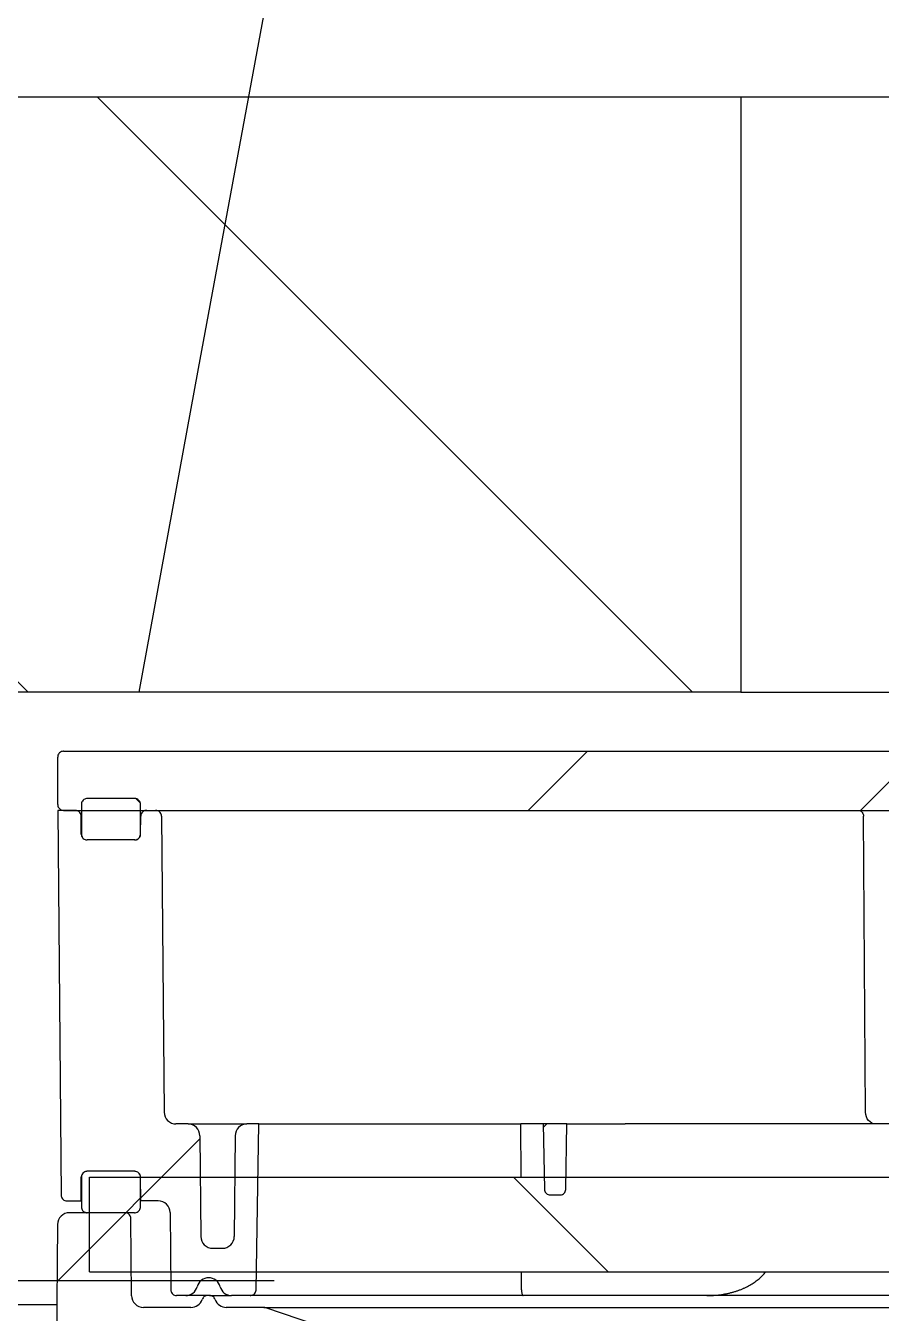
# Model space of a CAD drawing. Header units: millimetres. Extents: x 0 to 4637, y 0 to 3023.
# Drawn here: x 1398.5 to 1471.1, y 2667.4 to 2776.7 of the extents above; entities that cross this region are included whole.
import ezdxf

# ---------------------------------------------------------------- set-up
doc = ezdxf.new("R2010")
doc.units = ezdxf.units.MM
for name, color, linetype in [('ABVP_MAIN_PLASTI', 7, 'Continuous'), ('ABVP_PLASTIC_HOS', 7, 'Continuous'), ('BRACING_SHEET-1', 7, 'Continuous'), ('Default', 7, 'Continuous'), ('GASKET_ABVP_HOUS', 7, 'Continuous'), ('OP_VALVE_MOUNTIN', 7, 'Continuous'), ('PREFILTER_MEDIA_', 7, 'Continuous'), ('WALL_-1', 7, 'Continuous')]:
    doc.layers.add(name, color=color, linetype=linetype)
pattern_1 = [(135, (804.727, 551.313), (-28.1915, -28.1915), [])]
pattern_2 = [(45, (804.73, 551.31), (-84.5745, 84.5745), []), (45, (832.92, 551.31), (-84.5745, 84.5745), []), (45, (861.11, 551.31), (-84.5745, 84.5745), []), (45, (889.3, 551.31), (-84.5745, 84.5745), [])]
pattern_3 = [(45, (804.73, 551.31), (-169.15, 169.15), []), (45, (861.1, 551.31), (-169.15, 169.15), []), (45, (917.5, 551.31), (-169.15, 169.15), []), (45, (973.88, 551.31), (-169.15, 169.15), [])]

# ---------------------------------------------------------------- blocks, each defined once
blk = doc.blocks.new('_SE_FILLED')
at = {"color": 0}
blk.add_line((0, 0), (-1, 0), dxfattribs=at)
blk.add_solid([(0, 0), (-1, -0.1665), (-1, 0.1665), (0, 0)], dxfattribs=at)

msp = doc.modelspace()

# ---------------------------------------------------------------- hatches: boundary and pattern name
at = {"layer": 'ABVP_MAIN_PLASTI', "linetype": 'Continuous'}
h = msp.add_hatch(dxfattribs=at)
h.set_pattern_fill('ANSI34', scale=6.278552, angle=0.000009, style=0)
h.set_pattern_definition(pattern_2)
edge = h.paths.add_edge_path()
edge.add_line((1410.82, 2670.1667), (1410.8266, 2669.4089))
edge.add_arc((1411.329, 2669.4134), 0.5024, 180.509178, 270.009666)
edge.add_line((1411.3291, 2668.911), (1412.097, 2668.911))
edge.add_arc((1412.0971, 2669.9158), 1.0049, 269.993657, 345.510026)
edge.add_arc((1414.0429, 2669.413), 1.0049, 89.72542, 165.509931, ccw=False)
edge.add_arc((1414.0431, 2669.4129), 1.0049, 48.829713, 89.737815, ccw=False)
edge.add_arc((1414.0429, 2669.4128), 1.0051, 14.494693, 48.824242, ccw=False)
edge.add_arc((1415.9889, 2669.9159), 1.0049, 194.490568, 270.006906)
edge.add_line((1415.989, 2668.911), (1416.32, 2668.911))
edge.add_line((1416.32, 2668.911), (1417.5659, 2668.911))
edge.add_arc((1417.566, 2669.4134), 0.5024, 269.989449, 358.988908)
edge.add_line((1418.0683, 2669.4045), (1418.0816, 2670.1667))
edge.add_line((1418.0816, 2670.1667), (1418.0947, 2670.9201))
edge.add_line((1418.0947, 2670.9201), (1418.2351, 2678.9567))
edge.add_line((1418.2351, 2678.9567), (1418.314, 2683.4772))
edge.add_line((1418.314, 2683.4772), (1417.2959, 2683.4772))
edge.add_arc((1417.2957, 2682.4725), 1.0048, 89.98947, 179.489349)
edge.add_line((1416.291, 2682.4814), (1416.2646, 2679.459))
edge.add_line((1416.2646, 2679.459), (1416.2603, 2678.9611))
edge.add_line((1416.2603, 2678.9611), (1416.2603, 2678.9567))
edge.add_line((1416.2603, 2678.9567), (1416.2427, 2676.9475))
edge.add_line((1416.2427, 2676.9475), (1416.2383, 2676.4453))
edge.add_line((1416.2383, 2676.4453), (1416.2339, 2675.943))
edge.add_line((1416.2339, 2675.943), (1416.2312, 2675.6259))
edge.add_line((1416.2312, 2675.6259), (1416.2296, 2675.4451))
edge.add_line((1416.2296, 2675.4451), (1416.2163, 2673.9251))
edge.add_arc((1415.2116, 2673.934), 1.0048, 269.98986, 359.489432, ccw=False)
edge.add_line((1415.2114, 2672.9293), (1414.382, 2672.9293))
edge.add_arc((1414.3818, 2673.934), 1.0047, 180.510027, 270.009912, ccw=False)
edge.add_line((1413.3771, 2673.9251), (1413.3332, 2678.9567))
edge.add_line((1413.3332, 2678.9567), (1413.3024, 2682.4814))
edge.add_arc((1412.2977, 2682.4725), 1.0047, 0.509951, 90.009555)
edge.add_line((1412.2975, 2683.4772), (1411.2708, 2683.4772))
edge.add_arc((1411.2706, 2684.482), 1.0047, 180.50942, 270.009308, ccw=False)
edge.add_line((1410.2659, 2684.473), (1410.0466, 2709.6004))
edge.add_arc((1409.5442, 2709.5959), 0.5024, 0.509008, 90.009365)
edge.add_line((1409.5441, 2710.0983), (1408.7848, 2710.0983))
edge.add_arc((1408.7848, 2709.5959), 0.5024, 89.99111, 179.490964)
edge.add_line((1408.2824, 2709.6004), (1408.2692, 2708.0848))
edge.add_arc((1407.7668, 2708.0892), 0.5024, 269.991257, 359.490995, ccw=False)
edge.add_line((1407.7668, 2707.5869), (1407.7624, 2707.5869))
edge.add_line((1407.7624, 2707.5869), (1403.7429, 2707.5869))
edge.add_arc((1403.7428, 2708.0892), 0.5023, 185.05556, 270.010298, ccw=False)
edge.add_arc((1402.7802, 2708.0205), 0.4629, 3.029055, 8.260418)
edge.add_line((1403.2383, 2708.087), (1403.2229, 2709.6004))
edge.add_arc((1402.7206, 2709.5959), 0.5024, 0.507911, 90.008229)
edge.add_line((1402.7205, 2710.0983), (1401.7332, 2710.0983))
edge.add_line((1401.7332, 2710.0983), (1401.2308, 2710.0983))
edge.add_line((1401.2308, 2710.0983), (1401.5159, 2677.4454))
edge.add_arc((1402.0182, 2677.4499), 0.5024, 180.507691, 270.008097)
edge.add_line((1402.0183, 2676.9475), (1403.2186, 2676.9475))
edge.add_line((1403.2186, 2676.9475), (1403.2383, 2678.9589))
edge.add_arc((1403.7443, 2678.953), 0.506, 93.683785, 179.341591, ccw=False)
edge.add_arc((1403.7425, 2678.9725), 0.4864, 90.20469, 93.620085, ccw=False)
edge.add_line((1403.7408, 2679.459), (1407.7624, 2679.459))
edge.add_line((1407.7624, 2679.459), (1407.7668, 2679.459))
edge.add_arc((1407.7668, 2678.9566), 0.5024, 0.508701, 90.009047, ccw=False)
edge.add_line((1408.2692, 2678.9611), (1408.2692, 2678.9567))
edge.add_line((1408.2692, 2678.9567), (1408.2868, 2676.9475))
edge.add_line((1408.2868, 2676.9475), (1409.7647, 2676.9475))
edge.add_arc((1409.7665, 2675.9468), 1.0007, 29.881083, 90.104024, ccw=False)
edge.add_arc((1409.7584, 2675.9399), 1.0112, 0.672922, 29.995448, ccw=False)
edge.add_line((1410.7695, 2675.9517), (1410.7696, 2675.943))
edge.add_line((1410.7696, 2675.943), (1410.7739, 2675.4451))
edge.add_line((1410.7739, 2675.4451), (1410.8134, 2670.9201))
edge.add_line((1410.8134, 2670.9201), (1410.82, 2670.1667))
h = msp.add_hatch(dxfattribs=at)
h.set_pattern_fill('ANSI34', scale=6.278552, angle=0.000009, style=0)
h.set_pattern_definition(pattern_2)
edge = h.paths.add_edge_path()
edge.add_arc((1443.0351, 2677.9523), 0.5025, 181.019725, 270.020425)
edge.add_line((1443.0353, 2677.4498), (1443.8474, 2677.4498))
edge.add_arc((1443.8476, 2677.9523), 0.5025, 269.97969, 358.978584)
edge.add_line((1444.35, 2677.9433), (1444.3677, 2678.9567))
edge.add_line((1444.3677, 2678.9567), (1444.4466, 2683.4772))
edge.add_line((1444.4466, 2683.4772), (1442.436, 2683.4772))
edge.add_line((1442.436, 2683.4772), (1442.4534, 2682.4814))
edge.add_line((1442.4534, 2682.4814), (1442.5062, 2679.459))
edge.add_line((1442.5062, 2679.459), (1442.5149, 2678.9611))
edge.add_line((1442.5149, 2678.9611), (1442.515, 2678.9567))
edge.add_line((1442.515, 2678.9567), (1442.5327, 2677.9433))
at = {"layer": 'ABVP_PLASTIC_HOS', "linetype": 'Continuous'}
h = msp.add_hatch(dxfattribs=at)
h.set_pattern_fill('ANSI34', scale=12.557105, angle=0.000009, style=0)
h.set_pattern_definition(pattern_3)
edge = h.paths.add_edge_path()
edge.add_arc((1406.943, 2675.4406), 0.5024, 0.508564, 90.008906)
edge.add_line((1406.943, 2675.943), (1403.9284, 2675.943))
edge.add_line((1403.9284, 2675.943), (1403.7429, 2675.943))
edge.add_line((1403.7429, 2675.943), (1402.2269, 2675.943))
edge.add_arc((1402.2268, 2674.9383), 1.0047, 89.992164, 179.49206)
edge.add_line((1401.2221, 2674.9472), (1401.1804, 2670.1667))
edge.add_line((1401.1804, 2670.1667), (1401.1629, 2668.1576))
edge.add_line((1401.1629, 2668.1576), (1401.0642, 2656.8562))
edge.add_line((1401.0642, 2656.8562), (1403.6728, 2656.8562))
edge.add_line((1403.6728, 2656.8562), (1403.7342, 2663.8969))
edge.add_arc((1404.7389, 2663.888), 1.0047, 89.991793, 179.491685, ccw=False)
edge.add_line((1404.7391, 2664.8927), (1415.3209, 2664.8927))
edge.add_line((1415.3209, 2664.8927), (1418.1478, 2664.8927))
edge.add_arc((1418.1488, 2663.893), 0.9997, 71.175637, 90.05337, ccw=False)
edge.add_line((1418.4713, 2664.8392), (1421.2443, 2663.8969))
edge.add_line((1421.2443, 2663.8969), (1426.384, 2662.1503))
edge.add_line((1426.384, 2662.1503), (1430.3425, 2660.8051))
edge.add_line((1430.3425, 2660.8051), (1441.963, 2656.8562))
edge.add_line((1441.963, 2656.8562), (1442.1653, 2656.7874))
edge.add_arc((1441.5198, 2654.8906), 2.0037, 58.853543, 71.206673, ccw=False)
edge.add_arc((1441.5234, 2654.8876), 2.0044, 21.123311, 58.986378, ccw=False)
edge.add_arc((1441.519, 2654.8844), 2.0097, 0.524755, 21.163934, ccw=False)
edge.add_line((1443.5286, 2654.9028), (1443.5311, 2654.6134))
edge.add_line((1443.5311, 2654.6134), (1443.6191, 2644.5414))
edge.add_line((1443.6191, 2644.5414), (1443.6239, 2643.9837))
edge.add_line((1443.6239, 2643.9837), (1443.6312, 2643.1506))
edge.add_line((1443.6312, 2643.1506), (1443.6432, 2641.777))
edge.add_line((1443.6432, 2641.777), (1443.6638, 2639.4177))
edge.add_line((1443.6638, 2639.4177), (1443.6672, 2639.0338))
edge.add_line((1443.6672, 2639.0338), (1443.6695, 2638.7696))
edge.add_arc((1444.1719, 2638.7741), 0.5025, 180.520761, 270.020752)
edge.add_line((1444.1721, 2638.2717), (1445.1787, 2638.2717))
edge.add_arc((1445.1793, 2638.7722), 0.5005, 269.922676, 322.104275)
edge.add_arc((1445.184, 2638.7729), 0.4973, 321.707916, 359.613856)
edge.add_line((1445.6813, 2638.7696), (1445.6878, 2639.6236))
edge.add_line((1445.6878, 2639.6236), (1445.7033, 2641.2941))
edge.add_arc((1446.7083, 2641.285), 1.005, 89.977817, 179.477723, ccw=False)
edge.add_line((1446.7087, 2642.2899), (1450.2275, 2642.2899))
edge.add_arc((1450.2301, 2641.2902), 0.9997, 29.211962, 90.150695, ccw=False)
edge.add_arc((1450.208, 2641.2764), 1.0258, 9.895565, 29.280287, ccw=False)
edge.add_arc((1450.254, 2641.2849), 0.979, 0.537551, 9.868354, ccw=False)
edge.add_line((1451.2329, 2641.2941), (1451.2493, 2639.4177))
edge.add_line((1451.2493, 2639.4177), (1451.2527, 2639.0338))
edge.add_line((1451.2527, 2639.0338), (1451.255, 2638.7696))
edge.add_arc((1451.7575, 2638.7742), 0.5025, 180.526306, 270.026318)
edge.add_line((1451.7577, 2638.2717), (1452.4679, 2638.2717))
edge.add_arc((1452.4682, 2638.7742), 0.5025, 269.973149, 359.472042)
edge.add_line((1452.9707, 2638.7696), (1452.984, 2640.2896))
edge.add_arc((1453.9775, 2640.2852), 0.9935, 123.946082, 179.746203, ccw=False)
edge.add_arc((1453.9929, 2640.2738), 1.0116, 90.192637, 124.310597, ccw=False)
edge.add_line((1453.9895, 2641.2854), (1454.2151, 2641.2854))
edge.add_line((1454.2151, 2641.2854), (1459.0965, 2641.2854))
edge.add_line((1459.0965, 2641.2854), (1459.0965, 2641.2854))
edge.add_line((1459.0965, 2641.2854), (1459.3228, 2641.2854))
edge.add_line((1459.3228, 2641.2854), (1459.3266, 2641.2854))
edge.add_line((1459.3266, 2641.2854), (1459.3394, 2641.2854))
edge.add_line((1459.3394, 2641.2854), (1459.3694, 2641.2854))
edge.add_line((1459.3694, 2641.2854), (1459.3738, 2641.2854))
edge.add_line((1459.3738, 2641.2854), (1459.6744, 2641.2854))
edge.add_line((1459.6744, 2641.2854), (1459.7047, 2641.2854))
edge.add_line((1459.7047, 2641.2854), (1459.9126, 2641.2854))
edge.add_line((1459.9126, 2641.2854), (1461.0556, 2641.2854))
edge.add_line((1461.0556, 2641.2854), (1461.8507, 2641.2854))
edge.add_line((1461.8507, 2641.2854), (1468.7479, 2641.2854))
edge.add_line((1468.7479, 2641.2854), (1470.7916, 2641.2854))
edge.add_line((1470.7916, 2641.2854), (1476.3405, 2641.2854))
edge.add_line((1476.3405, 2641.2854), (1476.3426, 2641.2854))
edge.add_line((1476.3426, 2641.2854), (1478.082, 2641.2854))
edge.add_line((1478.082, 2641.2854), (1478.8891, 2641.2854))
edge.add_line((1478.8891, 2641.2854), (1481.5053, 2641.2854))
edge.add_line((1481.5053, 2641.2854), (1481.5229, 2643.2945))
edge.add_line((1481.5229, 2643.2945), (1481.5219, 2643.2945))
edge.add_line((1481.5219, 2643.2945), (1478.969, 2643.2945))
edge.add_line((1478.969, 2643.2945), (1478.0644, 2643.2945))
edge.add_line((1478.0644, 2643.2945), (1477.5506, 2643.2945))
edge.add_line((1477.5506, 2643.2945), (1477.5013, 2644.2991))
edge.add_line((1477.5013, 2644.2991), (1475.9774, 2644.2991))
edge.add_line((1475.9774, 2644.2991), (1475.6879, 2644.2991))
edge.add_line((1475.6879, 2644.2991), (1471.8543, 2644.2991))
edge.add_line((1471.8543, 2644.2991), (1471.5727, 2644.2991))
edge.add_line((1471.5727, 2644.2991), (1471.2564, 2644.2991))
edge.add_line((1471.2564, 2644.2991), (1468.917, 2644.2995))
edge.add_line((1468.917, 2644.2995), (1461.9655, 2644.2991))
edge.add_line((1461.9655, 2644.2991), (1461.867, 2644.2991))
edge.add_line((1461.867, 2644.2991), (1461.8667, 2644.2991))
edge.add_line((1461.8667, 2644.2991), (1461.4034, 2644.2991))
edge.add_line((1461.4034, 2644.2991), (1461.1188, 2644.2991))
edge.add_line((1461.1188, 2644.2991), (1460.9334, 2644.2991))
edge.add_line((1460.9334, 2644.2991), (1460.0592, 2644.2991))
edge.add_line((1460.0592, 2644.2991), (1459.6763, 2644.2991))
edge.add_line((1459.6763, 2644.2991), (1459.6395, 2644.2991))
edge.add_line((1459.6395, 2644.2991), (1459.3627, 2644.2991))
edge.add_line((1459.3627, 2644.2991), (1459.3392, 2644.2991))
edge.add_line((1459.3392, 2644.2991), (1459.3264, 2644.2991))
edge.add_line((1459.3264, 2644.2991), (1459.0965, 2644.2991))
edge.add_line((1459.0965, 2644.2991), (1459.0965, 2644.2991))
edge.add_line((1459.0965, 2644.2991), (1453.857, 2644.2991))
edge.add_line((1453.857, 2644.2991), (1450.7159, 2644.2991))
edge.add_line((1450.7159, 2644.2991), (1446.9534, 2644.2991))
edge.add_arc((1446.9532, 2644.8015), 0.5025, 180.77206, 270.023076, ccw=False)
edge.add_line((1446.4508, 2644.7948), (1446.2749, 2658.2211))
edge.add_arc((1445.7726, 2658.2144), 0.5023, 0.76323, 71.250888)
edge.add_line((1445.9341, 2658.6901), (1418.8912, 2667.8797))
edge.add_arc((1418.7291, 2667.4016), 0.5048, 71.26955, 89.959533)
edge.add_line((1418.7294, 2667.9064), (1417.2393, 2667.9064))
edge.add_line((1417.2393, 2667.9064), (1415.5417, 2667.9064))
edge.add_arc((1415.5416, 2668.9113), 1.0049, 199.484703, 270.005781, ccw=False)
edge.add_arc((1414.1205, 2668.4085), 0.5025, 19.484627, 90.005577)
edge.add_line((1414.1205, 2668.911), (1413.9655, 2668.911))
edge.add_arc((1413.966, 2668.416), 0.495, 90.049907, 99.940465)
edge.add_arc((1413.9648, 2668.4091), 0.5016, 99.67348, 160.545204)
edge.add_arc((1412.5391, 2668.9152), 1.0112, 311.255418, 340.410372, ccw=False)
edge.add_arc((1412.5453, 2668.9088), 1.0024, 269.948939, 311.23136, ccw=False)
edge.add_line((1412.5444, 2667.9064), (1408.5073, 2667.9064))
edge.add_arc((1408.5072, 2668.9111), 1.0047, 180.508927, 270.008818, ccw=False)
edge.add_line((1407.5025, 2668.9022), (1407.4915, 2670.1667))
edge.add_line((1407.4915, 2670.1667), (1407.4849, 2670.9201))
edge.add_line((1407.4849, 2670.9201), (1407.4454, 2675.4451))
at = {"layer": 'GASKET_ABVP_HOUS', "linetype": 'Continuous'}
h = msp.add_hatch(dxfattribs=at)
h.set_pattern_fill('ANSI34', scale=6.278552, angle=90.000009, style=0)
h.set_pattern_definition([(135, (804.73, 551.31), (-84.5745, -84.5745), []), (135, (804.73, 579.5), (-84.5745, -84.5745), []), (135, (804.73, 607.7), (-84.5745, -84.5745), []), (135, (804.73, 635.89), (-84.5745, -84.5745), [])])
edge = h.paths.add_edge_path()
edge.add_arc((1407.7625, 2710.6005), 0.5024, 0.008614, 90.009134)
edge.add_line((1407.7624, 2711.1029), (1403.7429, 2711.1029))
edge.add_arc((1403.7429, 2710.6005), 0.5024, 89.991827, 179.991877)
edge.add_line((1403.2405, 2710.6006), (1403.2405, 2710.0983))
edge.add_line((1403.2405, 2710.0983), (1403.2405, 2709.6004))
edge.add_line((1403.2405, 2709.6004), (1403.2405, 2708.0892))
edge.add_arc((1403.7379, 2708.0893), 0.4974, 180.014841, 185.117833)
edge.add_arc((1403.7428, 2708.0892), 0.5023, 185.05556, 270.010298)
edge.add_line((1403.7429, 2707.5869), (1407.7759, 2707.5873))
edge.add_arc((1407.7628, 2708.0891), 0.502, 271.493038, 0.004176)
edge.add_line((1408.2648, 2708.0892), (1408.2648, 2710.0983))
edge.add_line((1408.2648, 2710.0983), (1408.2648, 2710.6006))
h = msp.add_hatch(dxfattribs=at)
h.set_pattern_fill('ANSI34', scale=12.557105, angle=0.000009, style=0)
h.set_pattern_definition(pattern_3)
edge = h.paths.add_edge_path()
edge.add_line((1403.2405, 2678.9567), (1403.2405, 2676.9475))
edge.add_line((1403.2405, 2676.9475), (1403.2405, 2676.4453))
edge.add_arc((1403.7429, 2676.4453), 0.5024, 180.007859, 270.008437)
edge.add_line((1403.7429, 2675.943), (1403.9284, 2675.943))
edge.add_line((1403.9284, 2675.943), (1406.943, 2675.943))
edge.add_line((1406.943, 2675.943), (1407.7624, 2675.943))
edge.add_arc((1407.7625, 2676.4453), 0.5024, 269.991156, 359.991096)
edge.add_line((1408.2648, 2676.4453), (1408.2648, 2678.9567))
edge.add_line((1408.2648, 2678.9567), (1408.2648, 2678.9567))
edge.add_line((1408.2648, 2678.9567), (1408.2692, 2678.9567))
edge.add_line((1408.2692, 2678.9567), (1408.2692, 2678.9611))
edge.add_arc((1407.7668, 2678.9566), 0.5024, 0.509154, 90.256964)
edge.add_line((1407.7646, 2679.459), (1403.7274, 2679.4585))
edge.add_arc((1403.7425, 2678.9567), 0.502, 91.72815, 180.004821)
at = {"layer": 'OP_VALVE_MOUNTIN', "linetype": 'Continuous'}
h = msp.add_hatch(dxfattribs=at)
h.set_pattern_fill('ANSI32', scale=6.278552, angle=0.000009, style=0)
h.set_pattern_definition([(45, (804.727, 551.313), (-42.2873, 42.2872), []), (45, (832.92, 551.313), (-42.2873, 42.2872), [])])
edge = h.paths.add_edge_path()
edge.add_line((1401.7332, 2710.0983), (1402.7205, 2710.0983))
edge.add_line((1402.7205, 2710.0983), (1403.2405, 2710.0983))
edge.add_line((1403.2405, 2710.0983), (1408.2648, 2710.0983))
edge.add_line((1408.2648, 2710.0983), (1408.7848, 2710.0983))
edge.add_line((1408.7848, 2710.0983), (1409.5441, 2710.0983))
edge.add_line((1409.5441, 2710.0983), (1412.461, 2710.0983))
edge.add_line((1412.461, 2710.0983), (1417.1451, 2710.0983))
edge.add_line((1417.1451, 2710.0983), (1417.6965, 2710.0983))
edge.add_line((1417.6965, 2710.0983), (1426.9456, 2710.0983))
edge.add_line((1426.9456, 2710.0983), (1426.9912, 2710.0983))
edge.add_line((1426.9912, 2710.0983), (1429.3112, 2710.0983))
edge.add_line((1429.3112, 2710.0983), (1431.3615, 2710.0983))
edge.add_line((1431.3615, 2710.0983), (1454.8318, 2710.0983))
edge.add_line((1454.8318, 2710.0983), (1455.3517, 2710.0983))
edge.add_line((1455.3517, 2710.0983), (1458.5215, 2710.0983))
edge.add_line((1458.5215, 2710.0983), (1460.4278, 2710.0983))
edge.add_line((1460.4278, 2710.0983), (1460.5718, 2710.0983))
edge.add_line((1460.5718, 2710.0983), (1466.8671, 2710.0983))
edge.add_line((1466.8671, 2710.0983), (1468.1026, 2710.0983))
edge.add_line((1468.1026, 2710.0983), (1468.1147, 2710.0983))
edge.add_line((1468.1147, 2710.0983), (1469.1862, 2710.0983))
edge.add_line((1469.1862, 2710.0983), (1473.0047, 2710.0983))
edge.add_line((1473.0047, 2710.0983), (1473.3597, 2710.0983))
edge.add_line((1473.3597, 2710.0983), (1474.0511, 2710.0983))
edge.add_line((1474.0511, 2710.0983), (1475.7867, 2710.0983))
edge.add_line((1475.7867, 2710.0983), (1476.3066, 2710.0983))
edge.add_line((1476.3066, 2710.0983), (1476.4593, 2710.0983))
edge.add_line((1476.4593, 2710.0983), (1477.0656, 2710.0983))
edge.add_line((1477.0656, 2710.0983), (1477.9012, 2710.0983))
edge.add_line((1477.9012, 2710.0983), (1479.6608, 2710.0983))
edge.add_line((1479.6608, 2710.0983), (1479.6608, 2715.1211))
edge.add_line((1479.6608, 2715.1211), (1401.7332, 2715.1211))
edge.add_arc((1401.7332, 2714.6188), 0.5024, 89.992136, 179.992157)
edge.add_line((1401.2308, 2714.6189), (1401.2308, 2710.6006))
edge.add_arc((1401.7332, 2710.6006), 0.5024, 180.007796, 270.007911)
at = {"layer": 'PREFILTER_MEDIA_', "linetype": 'Continuous'}
h = msp.add_hatch(dxfattribs=at)
h.set_pattern_fill('LINE', scale=12.557105, angle=135, style=0)
h.set_pattern_definition(pattern_1)
h.paths.add_polyline_path([(1538.4001, 2678.9567), (1537.9555, 2678.9567), (1535.879, 2678.9567), (1533.6965, 2678.9567), (1533.0709, 2678.9567), (1532.251, 2678.9567), (1530.6943, 2678.9567), (1520.0709, 2678.9567), (1516.0544, 2678.9567), (1513.2587, 2678.9567), (1511.1867, 2678.9567), (1510.3556, 2678.9567), (1510.1476, 2678.9567), (1509.401, 2678.9567), (1508.0118, 2678.9567), (1507.885, 2678.9567), (1507.368, 2678.9567), (1507.1877, 2678.9567), (1506.8508, 2678.9567), (1506.0391, 2678.9567), (1501.1306, 2678.9567), (1492.7121, 2678.9567), (1490.5922, 2678.9567), (1490.4003, 2678.9567), (1488.3584, 2678.9567), (1486.176, 2678.9567), (1485.7535, 2678.9567), (1485.1982, 2678.9567), (1485.1238, 2678.9567), (1483.0974, 2678.9567), (1482.3271, 2678.9567), (1482.1887, 2678.9567), (1480.8534, 2678.9567), (1479.6405, 2678.9567), (1476.504, 2678.9567), (1476.4593, 2678.9567), (1475.7867, 2678.9567), (1472.7155, 2678.9567), (1472.4849, 2678.9567), (1472.3773, 2678.9567), (1472.3399, 2678.9567), (1471.6561, 2678.9567), (1471.1513, 2678.9567), (1469.9477, 2678.9567), (1468.1147, 2678.9567), (1468.1026, 2678.9567), (1467.387, 2678.9567), (1467.3826, 2678.9567), (1465.1239, 2678.9567), (1464.6241, 2678.9567), (1460.6702, 2678.9567), (1460.5718, 2678.9567), (1459.3827, 2678.9567), (1458.5215, 2678.9567), (1455.3517, 2678.9567), (1455.3181, 2678.9567), (1452.2341, 2678.9567), (1451.5026, 2678.9567), (1449.4329, 2678.9567), (1448.0083, 2678.9567), (1445.6955, 2678.9567), (1444.3677, 2678.9567), (1442.515, 2678.9567), (1440.5514, 2678.9567), (1431.0087, 2678.9567), (1429.3107, 2678.9567), (1428.9583, 2678.9567), (1426.9912, 2678.9567), (1424.8312, 2678.9567), (1422.0916, 2678.9567), (1420.8959, 2678.9567), (1418.2351, 2678.9567), (1417.1451, 2678.9567), (1416.2603, 2678.9567), (1413.3332, 2678.9567), (1412.9302, 2678.9567), (1408.2692, 2678.9567), (1408.2649, 2678.9567), (1408.2649, 2678.9567), (1403.9284, 2678.9567), (1403.9284, 2676.9475), (1403.9284, 2675.943), (1403.9284, 2670.9201), (1407.4849, 2670.9201), (1410.8134, 2670.9201), (1416.304, 2670.9201), (1418.0947, 2670.9201), (1421.9572, 2670.9201), (1428.53, 2670.9201), (1429.3747, 2670.9201), (1440.5879, 2670.9201), (1451.4804, 2670.9201), (1452.3764, 2670.9201), (1455.56, 2670.9201), (1459.2638, 2670.9201), (1459.5104, 2670.9201), (1459.8061, 2670.9201), (1461.0144, 2670.9201), (1461.315, 2670.9201), (1465.1239, 2670.9201), (1466.1799, 2670.9201), (1469.9477, 2670.9201), (1471.1513, 2670.9201), (1475.32, 2670.9201), (1475.5787, 2670.9201), (1475.8972, 2670.9201), (1476.0144, 2670.9201), (1476.3859, 2670.9201), (1482.9639, 2670.9201), (1484.6528, 2670.9201), (1485.2526, 2670.9201), (1485.6132, 2670.9201), (1488.3233, 2670.9201), (1488.8289, 2670.9201), (1489.7722, 2670.9201), (1490.2165, 2670.9201), (1490.2592, 2670.9201), (1506.0306, 2670.9201), (1507.3279, 2670.9201), (1507.5633, 2670.9201), (1508.0845, 2670.9201), (1508.9057, 2670.9201), (1509.3846, 2670.9201), (1510.3536, 2670.9201), (1530.5205, 2670.9201), (1530.5504, 2670.9201), (1530.9661, 2670.9201), (1531.9259, 2670.9201), (1535.7486, 2670.9201), (1538.094, 2670.9201), (1538.4402, 2670.9201), (1549.0002, 2670.9201), (1552.7758, 2670.9201), (1553.7402, 2670.9201), (1554.0048, 2670.9201), (1554.7211, 2670.9201), (1557.0267, 2670.9201), (1558.9701, 2670.9201), (1559.1445, 2670.9201), (1559.7198, 2670.9201), (1559.9905, 2670.9201), (1561.0575, 2670.9201), (1561.6112, 2670.9201), (1562.3959, 2670.9201), (1562.6789, 2670.9201), (1565.4127, 2670.9201), (1568.3551, 2670.9201), (1574.2762, 2670.9201), (1574.988, 2670.9201), (1587.9121, 2670.9201), (1593.9395, 2670.9201), (1595.9551, 2670.9201), (1595.958, 2670.9201), (1595.9879, 2670.9201), (1596.0539, 2670.9201), (1596.255, 2670.9201), (1602.3305, 2670.9201), (1602.3817, 2670.9201), (1605.1753, 2670.9201), (1609.6116, 2670.9201), (1612.5929, 2670.9201), (1615.9215, 2670.9201), (1619.478, 2670.9201), (1619.478, 2675.943), (1619.478, 2676.9475), (1619.478, 2678.9567), (1615.1417, 2678.9567), (1615.1415, 2678.9567), (1615.1371, 2678.9567), (1610.0732, 2678.9567), (1608.9864, 2678.9567), (1607.4497, 2678.9567), (1607.1461, 2678.9567), (1605.0352, 2678.9567), (1604.7371, 2678.9567), (1602.2459, 2678.9567), (1601.6003, 2678.9567), (1601.1906, 2678.9567), (1596.2831, 2678.9567), (1594.4372, 2678.9567), (1593.9395, 2678.9567), (1587.9121, 2678.9567), (1587.4053, 2678.9567), (1578.9132, 2678.9567), (1577.4161, 2678.9567), (1574.0658, 2678.9567), (1572.6344, 2678.9567), (1568.3121, 2678.9567), (1565.5704, 2678.9567), (1562.9222, 2678.9567), (1562.4864, 2678.9567), (1562.3959, 2678.9567), (1560.0297, 2678.9567), (1560.0108, 2678.9567), (1559.7645, 2678.9567), (1559.1445, 2678.9567), (1559.1062, 2678.9567), (1557.8396, 2678.9567), (1557.6796, 2678.9567), (1557.2892, 2678.9567), (1556.5994, 2678.9567), (1555.8971, 2678.9567), (1554.6454, 2678.9567), (1553.7142, 2678.9567), (1551.992, 2678.9567), (1551.9876, 2678.9567), (1549.6156, 2678.9567), (1547.4671, 2678.9567), (1544.958, 2678.9567), (1544.2488, 2678.9567), (1542.6766, 2678.9567), (1542.4004, 2678.9567)])
at = {"layer": 'WALL_-1', "linetype": 'Continuous'}
h = msp.add_hatch(dxfattribs=at)
h.set_pattern_fill('LINE', scale=12.557105, angle=135, style=0)
h.set_pattern_definition(pattern_1)
h.paths.add_polyline_path([(1339.6924, 2670.1667), (1342.7061, 2670.1667), (1347.7152, 2670.1667), (1347.7202, 2670.1667), (1352.2495, 2670.1667), (1355.2632, 2670.1667), (1359.7838, 2670.1667), (1396.1793, 2670.1667), (1396.1793, 2720.144), (1459.2045, 2720.144), (1459.2045, 2770.6235), (1259.3269, 2770.6235), (1259.3269, 2670.1667), (1336.3684, 2670.1667), (1338.579, 2670.1667)])

# ---------------------------------------------------------------- linework, layer by layer
at = {"layer": 'ABVP_MAIN_PLASTI', "color": 7, "linetype": 'Continuous'}
for p, q in [((1401.2308, 2710.0983), (1401.5159, 2677.4454)), ((1402.7205, 2710.0983), (1401.2308, 2710.0983)), ((1403.2362, 2708.0848), (1403.2229, 2709.6004)), ((1408.2692, 2708.0848), (1408.2824, 2709.6004)), ((1408.7848, 2710.0983), (1409.5441, 2710.0983)), ((1410.0466, 2709.6004), (1410.2659, 2684.473)), ((1469.7942, 2684.473), (1469.6094, 2709.6004)), ((1407.7668, 2707.5869), (1403.7386, 2707.5869)), ((1412.2975, 2683.4772), (1411.2708, 2683.4772)), ((1412.2975, 2683.4772), (1417.2913, 2683.4772)), ((1418.314, 2683.4772), (1417.2959, 2683.4772)), ((1418.0683, 2669.4045), (1418.314, 2683.4772)), ((1418.314, 2683.4772), (1422.1673, 2683.4772)), ((1422.1673, 2683.4772), (1429.2746, 2683.4772)), ((1429.2746, 2683.4772), (1440.5308, 2683.4772)), ((1440.5514, 2678.9567), (1440.5308, 2683.4772)), ((1442.436, 2683.4772), (1440.5308, 2683.4772)), ((1442.436, 2683.4772), (1442.5327, 2677.9433)), ((1444.4466, 2683.4772), (1442.436, 2683.4772)), ((1444.35, 2677.9433), (1444.4466, 2683.4772)), ((1444.4466, 2683.4772), (1448.0829, 2683.4772)), ((1448.0829, 2683.4772), (1449.4038, 2683.4772)), ((1490.3711, 2683.4772), (1449.4038, 2683.4772)), ((1413.3024, 2682.4814), (1413.3771, 2673.9251)), ((1416.291, 2682.4814), (1416.2163, 2673.9251)), ((1403.2186, 2676.9475), (1403.2362, 2678.9611)), ((1407.7668, 2679.459), (1403.7386, 2679.459)), ((1408.2868, 2676.9475), (1408.2692, 2678.9611)), ((1402.0183, 2676.9475), (1403.2186, 2676.9475)), ((1403.2186, 2676.9475), (1403.2405, 2676.9475)), ((1409.7647, 2676.9475), (1408.2868, 2676.9475)), ((1443.0353, 2677.4498), (1443.8474, 2677.4498)), ((1410.7695, 2675.9517), (1410.8266, 2669.4089)), ((1414.382, 2672.9293), (1415.2114, 2672.9293)), ((1440.5948, 2669.4045), (1440.5879, 2670.9201)), ((1412.097, 2668.911), (1411.3291, 2668.911)), ((1413.9641, 2668.911), (1412.097, 2668.911)), ((1417.5659, 2668.911), (1415.989, 2668.911)), ((1421.4505, 2668.911), (1417.5659, 2668.911)), ((1429.6161, 2668.911), (1421.4505, 2668.911)), ((1440.7255, 2668.911), (1429.6161, 2668.911)), ((1455.0357, 2668.911), (1440.7255, 2668.911)), ((1456.3166, 2668.911), (1455.0357, 2668.911)), ((1475.9407, 2668.911), (1456.3291, 2668.911))]:
    msp.add_line(p, q, dxfattribs=at)
for points, knots in [([(1403.2229, 2709.6004), (1403.2224, 2709.6565), (1403.2123, 2709.7134), (1403.1932, 2709.7662), (1403.1742, 2709.8191), (1403.1458, 2709.8694), (1403.1103, 2709.913), (1403.0748, 2709.9566), (1403.0313, 2709.9947), (1402.9834, 2710.0241), (1402.9355, 2710.0535), (1402.8818, 2710.075), (1402.8269, 2710.0869), (1402.792, 2710.0945), (1402.7562, 2710.0983), (1402.7205, 2710.0983)], [0, 0, 0, 0, 0.21561917, 0.21561917, 0.21561917, 0.43149017, 0.43149017, 0.43149017, 0.64738907, 0.64738907, 0.64738907, 0.86334687, 0.86334687, 0.86334687, 1, 1, 1, 1]), ([(1408.7848, 2710.0983), (1408.7641, 2710.0983), (1408.7432, 2710.097), (1408.7226, 2710.0944), (1408.6668, 2710.0875), (1408.6114, 2710.0708), (1408.5611, 2710.0457), (1408.5107, 2710.0207), (1408.464, 2709.9866), (1408.4247, 2709.9463), (1408.3855, 2709.906), (1408.3527, 2709.8583), (1408.329, 2709.8073), (1408.3054, 2709.7563), (1408.2902, 2709.7006), (1408.2848, 2709.6446), (1408.2833, 2709.6299), (1408.2825, 2709.6151), (1408.2824, 2709.6004)], [0, 0, 0, 0, 0.07940316, 0.07940316, 0.07940316, 0.29561453, 0.29561453, 0.29561453, 0.51181081, 0.51181081, 0.51181081, 0.72795444, 0.72795444, 0.72795444, 0.94403106, 0.94403106, 0.94403106, 1, 1, 1, 1]), ([(1410.0466, 2709.6004), (1410.0461, 2709.6565), (1410.0359, 2709.7134), (1410.0169, 2709.7662), (1409.9978, 2709.819), (1409.9694, 2709.8694), (1409.9339, 2709.913), (1409.8984, 2709.9566), (1409.855, 2709.9946), (1409.807, 2710.024), (1409.7591, 2710.0535), (1409.7055, 2710.075), (1409.6505, 2710.0869), (1409.6157, 2710.0945), (1409.5798, 2710.0983), (1409.5441, 2710.0983)], [0, 0, 0, 0, 0.21560876, 0.21560876, 0.21560876, 0.43146909, 0.43146909, 0.43146909, 0.6473612, 0.6473612, 0.6473612, 0.86332037, 0.86332037, 0.86332037, 1, 1, 1, 1]), ([(1469.1862, 2710.0983), (1469.1922, 2710.0983), (1469.1983, 2710.0981), (1469.2043, 2710.0978), (1469.2282, 2710.0966), (1469.2522, 2710.093), (1469.2756, 2710.087), (1469.3219, 2710.0751), (1469.3671, 2710.0536), (1469.4075, 2710.0242), (1469.4478, 2709.9948), (1469.4845, 2709.9567), (1469.5144, 2709.9131), (1469.5443, 2709.8696), (1469.5683, 2709.8192), (1469.5843, 2709.7664), (1469.6004, 2709.7135), (1469.609, 2709.6566), (1469.6094, 2709.6004)], [0, 0, 0, 0, 0.02757083, 0.02757083, 0.02757083, 0.13569862, 0.13569862, 0.13569862, 0.35182114, 0.35182114, 0.35182114, 0.56789533, 0.56789533, 0.56789533, 0.78394695, 0.78394695, 0.78394695, 1, 1, 1, 1]), ([(1403.2362, 2708.0848), (1403.2367, 2708.0286), (1403.2468, 2707.9718), (1403.2659, 2707.919), (1403.2849, 2707.8661), (1403.3133, 2707.8158), (1403.3488, 2707.7722), (1403.3843, 2707.7286), (1403.4278, 2707.6905), (1403.4757, 2707.6611), (1403.5236, 2707.6317), (1403.5773, 2707.6101), (1403.6322, 2707.5983), (1403.6671, 2707.5907), (1403.7029, 2707.5869), (1403.7386, 2707.5869)], [0, 0, 0, 0, 0.2156187, 0.2156187, 0.2156187, 0.43148924, 0.43148924, 0.43148924, 0.64738754, 0.64738754, 0.64738754, 0.86334486, 0.86334486, 0.86334486, 1, 1, 1, 1]), ([(1407.7668, 2707.5869), (1407.7875, 2707.5869), (1407.8084, 2707.5882), (1407.829, 2707.5907), (1407.8848, 2707.5977), (1407.9402, 2707.6144), (1407.9906, 2707.6394), (1408.0409, 2707.6645), (1408.0877, 2707.6986), (1408.1269, 2707.7389), (1408.1661, 2707.7792), (1408.1989, 2707.8268), (1408.2226, 2707.8778), (1408.2462, 2707.9288), (1408.2614, 2707.9846), (1408.2669, 2708.0406), (1408.2683, 2708.0553), (1408.2691, 2708.07), (1408.2692, 2708.0848)], [0, 0, 0, 0, 0.07940667, 0.07940667, 0.07940667, 0.29561557, 0.29561557, 0.29561557, 0.51181084, 0.51181084, 0.51181084, 0.72795478, 0.72795478, 0.72795478, 0.94403214, 0.94403214, 0.94403214, 1, 1, 1, 1]), ([(1410.2659, 2684.473), (1410.2682, 2684.2089), (1410.3783, 2683.9516), (1410.749, 2683.5845), (1411.0102, 2683.4772), (1411.2708, 2683.4772)], [0, 0, 0, 0, 0.5, 0.5, 1, 1, 1, 1]), ([(1470.6405, 2683.4772), (1470.4214, 2683.4772), (1470.2004, 2683.585), (1469.8886, 2683.9521), (1469.7961, 2684.2092), (1469.7942, 2684.473)], [0, 0, 0, 0, 0.5, 0.5, 1, 1, 1, 1]), ([(1413.3024, 2682.4814), (1413.3001, 2682.7455), (1413.1901, 2683.0029), (1412.8193, 2683.3699), (1412.5582, 2683.4772), (1412.2975, 2683.4772)], [0, 0, 0, 0, 0.5, 0.5, 1, 1, 1, 1]), ([(1417.2959, 2683.4772), (1417.0355, 2683.4772), (1416.7758, 2683.3716), (1416.4018, 2683.0014), (1416.2933, 2682.7453), (1416.291, 2682.4814)], [0, 0, 0, 0, 0.5, 0.5, 1, 1, 1, 1]), ([(1403.7386, 2679.459), (1403.7178, 2679.459), (1403.697, 2679.4577), (1403.6764, 2679.4551), (1403.6205, 2679.4481), (1403.5652, 2679.4314), (1403.5148, 2679.4064), (1403.4644, 2679.3813), (1403.4177, 2679.3472), (1403.3785, 2679.3069), (1403.3392, 2679.2666), (1403.3064, 2679.219), (1403.2828, 2679.168), (1403.2591, 2679.117), (1403.2439, 2679.0612), (1403.2385, 2679.0053), (1403.2371, 2678.9906), (1403.2363, 2678.9758), (1403.2362, 2678.9611)], [0, 0, 0, 0, 0.07941625, 0.07941625, 0.07941625, 0.29561844, 0.29561844, 0.29561844, 0.51180692, 0.51180692, 0.51180692, 0.72794758, 0.72794758, 0.72794758, 0.94402732, 0.94402732, 0.94402732, 1, 1, 1, 1]), ([(1408.2692, 2678.9611), (1408.2687, 2679.0172), (1408.2585, 2679.074), (1408.2395, 2679.1268), (1408.2205, 2679.1797), (1408.192, 2679.23), (1408.1565, 2679.2736), (1408.1211, 2679.3172), (1408.0776, 2679.3553), (1408.0297, 2679.3847), (1407.9817, 2679.4141), (1407.9281, 2679.4357), (1407.8731, 2679.4476), (1407.8383, 2679.4551), (1407.8024, 2679.459), (1407.7668, 2679.459)], [0, 0, 0, 0, 0.21561167, 0.21561167, 0.21561167, 0.43147498, 0.43147498, 0.43147498, 0.64736899, 0.64736899, 0.64736899, 0.86332778, 0.86332778, 0.86332778, 1, 1, 1, 1]), ([(1442.5327, 2677.9433), (1442.5337, 2677.8872), (1442.5444, 2677.8305), (1442.5638, 2677.7779), (1442.5833, 2677.7252), (1442.6122, 2677.6751), (1442.6481, 2677.6318), (1442.6839, 2677.5886), (1442.7277, 2677.5509), (1442.7759, 2677.5219), (1442.8241, 2677.4929), (1442.8779, 2677.4718), (1442.933, 2677.4603), (1442.9665, 2677.4534), (1443.001, 2677.4498), (1443.0353, 2677.4498)], [0, 0, 0, 0, 0.21672495, 0.21672495, 0.21672495, 0.43370048, 0.43370048, 0.43370048, 0.65074588, 0.65074588, 0.65074588, 0.86793779, 0.86793779, 0.86793779, 1, 1, 1, 1]), ([(1443.8474, 2677.4498), (1443.8696, 2677.4498), (1443.8918, 2677.4513), (1443.9138, 2677.4542), (1443.9696, 2677.4617), (1444.0249, 2677.4788), (1444.0751, 2677.5043), (1444.1253, 2677.5298), (1444.1718, 2677.5643), (1444.2107, 2677.605), (1444.2496, 2677.6456), (1444.282, 2677.6936), (1444.3052, 2677.7448), (1444.3284, 2677.796), (1444.3431, 2677.8519), (1444.3481, 2677.9079), (1444.3491, 2677.9197), (1444.3497, 2677.9315), (1444.35, 2677.9433)], [0, 0, 0, 0, 0.08531051, 0.08531051, 0.08531051, 0.30284306, 0.30284306, 0.30284306, 0.5203416, 0.5203416, 0.5203416, 0.73771749, 0.73771749, 0.73771749, 0.95493574, 0.95493574, 0.95493574, 1, 1, 1, 1]), ([(1401.5159, 2677.4454), (1401.5163, 2677.3893), (1401.5265, 2677.3325), (1401.5455, 2677.2797), (1401.5646, 2677.2268), (1401.593, 2677.1765), (1401.6285, 2677.1329), (1401.664, 2677.0893), (1401.7075, 2677.0512), (1401.7554, 2677.0218), (1401.8033, 2676.9924), (1401.857, 2676.9708), (1401.9119, 2676.9589), (1401.9468, 2676.9514), (1401.9826, 2676.9475), (1402.0183, 2676.9475)], [0, 0, 0, 0, 0.21562105, 0.21562105, 0.21562105, 0.43149399, 0.43149399, 0.43149399, 0.64739383, 0.64739383, 0.64739383, 0.86335087, 0.86335087, 0.86335087, 1, 1, 1, 1]), ([(1410.7695, 2675.9517), (1410.7672, 2676.2158), (1410.6572, 2676.4732), (1410.2864, 2676.8402), (1410.0253, 2676.9475), (1409.7647, 2676.9475)], [0, 0, 0, 0, 0.5, 0.5, 1, 1, 1, 1]), ([(1413.3771, 2673.9251), (1413.3794, 2673.661), (1413.4894, 2673.4036), (1413.8602, 2673.0365), (1414.1214, 2672.9293), (1414.382, 2672.9293)], [0, 0, 0, 0, 0.5, 0.5, 1, 1, 1, 1]), ([(1415.2114, 2672.9293), (1415.4719, 2672.9293), (1415.7315, 2673.0349), (1416.1055, 2673.4051), (1416.214, 2673.6611), (1416.2163, 2673.9251)], [0, 0, 0, 0, 0.5, 0.5, 1, 1, 1, 1]), ([(1415.016, 2669.6644), (1414.9603, 2669.8801), (1414.8343, 2670.0712), (1414.483, 2670.3434), (1414.2654, 2670.4177), (1413.822, 2670.418), (1413.6035, 2670.3433), (1413.2534, 2670.0728), (1413.1257, 2669.8801), (1413.07, 2669.6644)], [0, 0, 0, 0, 0.25, 0.25, 0.5, 0.5, 0.75, 0.75, 1, 1, 1, 1]), ([(1456.3179, 2668.9108), (1456.4204, 2668.9115), (1456.5951, 2668.913), (1456.883, 2668.9266), (1457.1628, 2668.9488), (1457.4397, 2668.98), (1457.711, 2669.0199), (1457.9774, 2669.0683), (1458.2384, 2669.1251), (1458.4942, 2669.1902), (1458.744, 2669.2633), (1458.9863, 2669.344), (1459.2199, 2669.4317), (1459.4443, 2669.5259), (1459.6595, 2669.6262), (1459.8653, 2669.7324), (1460.0619, 2669.8442), (1460.2494, 2669.9614), (1460.4278, 2670.0838), (1460.5974, 2670.2111), (1460.7583, 2670.3433), (1460.9107, 2670.4803), (1461.0539, 2670.6211), (1461.1874, 2670.7654), (1461.2721, 2670.8662), (1461.3136, 2670.9181), (1461.3151, 2670.92)], [0, 0, 0, 0, 0.038890456, 0.078683069, 0.117900604, 0.156541283, 0.194610095, 0.232118078, 0.269081634, 0.305547426, 0.341609626, 0.376828611, 0.411131316, 0.444517153, 0.477003732, 0.508622132, 0.539413651, 0.569427252, 0.598717563, 0.627343305, 0.655366081, 0.682849447, 0.709944814, 0.736054847, 0.761571531, 0.762546479, 0.762546479, 0.762546479, 0.762546479]), ([(1410.8266, 2669.4089), (1410.8271, 2669.3528), (1410.8373, 2669.2959), (1410.8563, 2669.2431), (1410.8754, 2669.1902), (1410.9038, 2669.1399), (1410.9393, 2669.0963), (1410.9748, 2669.0527), (1411.0182, 2669.0146), (1411.0662, 2668.9852), (1411.1141, 2668.9558), (1411.1677, 2668.9343), (1411.2227, 2668.9224), (1411.2575, 2668.9148), (1411.2934, 2668.911), (1411.3291, 2668.911)], [0, 0, 0, 0, 0.21560687, 0.21560687, 0.21560687, 0.4314653, 0.4314653, 0.4314653, 0.64735581, 0.64735581, 0.64735581, 0.86331455, 0.86331455, 0.86331455, 1, 1, 1, 1]), ([(1412.097, 2668.911), (1412.3186, 2668.911), (1412.5369, 2668.9857), (1412.8868, 2669.2562), (1413.0143, 2669.4488), (1413.07, 2669.6644)], [0, 0, 0, 0, 0.5, 0.5, 1, 1, 1, 1]), ([(1415.016, 2669.6644), (1415.0718, 2669.4486), (1415.1979, 2669.2575), (1415.5495, 2668.9852), (1415.7672, 2668.911), (1415.989, 2668.911)], [0, 0, 0, 0, 0.5, 0.5, 1, 1, 1, 1]), ([(1417.5659, 2668.911), (1417.5881, 2668.911), (1417.6104, 2668.9125), (1417.6324, 2668.9154), (1417.6882, 2668.9229), (1417.7434, 2668.94), (1417.7936, 2668.9655), (1417.8437, 2668.991), (1417.8902, 2669.0255), (1417.929, 2669.0662), (1417.9679, 2669.1068), (1418.0003, 2669.1547), (1418.0235, 2669.2059), (1418.0467, 2669.2571), (1418.0614, 2669.3131), (1418.0664, 2669.3691), (1418.0674, 2669.3808), (1418.0681, 2669.3927), (1418.0683, 2669.4045)], [0, 0, 0, 0, 0.08546273, 0.08546273, 0.08546273, 0.30288445, 0.30288445, 0.30288445, 0.52028816, 0.52028816, 0.52028816, 0.73762807, 0.73762807, 0.73762807, 0.95488631, 0.95488631, 0.95488631, 1, 1, 1, 1]), ([(1440.5948, 2669.4045), (1440.5951, 2669.3486), (1440.5979, 2669.292), (1440.6029, 2669.2396), (1440.6079, 2669.1871), (1440.6154, 2669.1373), (1440.6246, 2669.0943), (1440.6339, 2669.051), (1440.6452, 2669.0134), (1440.6576, 2668.9843), (1440.6701, 2668.9551), (1440.684, 2668.9338), (1440.6983, 2668.9221), (1440.7064, 2668.9154), (1440.7148, 2668.9117), (1440.7231, 2668.9111), (1440.7239, 2668.911), (1440.7247, 2668.911), (1440.7255, 2668.911)], [0, 0, 0, 0, 0.21553558, 0.21553558, 0.21553558, 0.43102827, 0.43102827, 0.43102827, 0.64719717, 0.64719717, 0.64719717, 0.86479418, 0.86479418, 0.86479418, 0.9880457, 0.9880457, 0.9880457, 1, 1, 1, 1])]:
    msp.add_open_spline(points, degree=3, knots=knots, dxfattribs=at)
at = {"layer": 'ABVP_PLASTIC_HOS', "color": 7, "linetype": 'Continuous'}
for p, q in [((1406.943, 2675.943), (1402.2269, 2675.943)), ((1407.5025, 2668.9022), (1407.4454, 2675.4451)), ((1401.2221, 2674.9472), (1401.0642, 2656.8562)), ((1414.1205, 2668.911), (1413.9655, 2668.911)), ((1414.1205, 2668.911), (1415.9842, 2668.911)), ((1412.5444, 2667.9064), (1408.5073, 2667.9064)), ((1418.7294, 2667.9064), (1415.5417, 2667.9064)), ((1418.7294, 2667.9064), (1422.4849, 2667.9064)), ((1445.9341, 2658.6901), (1418.8912, 2667.8797)), ((1422.4849, 2667.9064), (1432.7054, 2667.9064)), ((1432.7054, 2667.9064), (1442.4466, 2667.9064)), ((1442.4466, 2667.9064), (1491.1779, 2667.9064))]:
    msp.add_line(p, q, dxfattribs=at)
for points, knots in [([(1402.2269, 2675.943), (1401.9665, 2675.943), (1401.7069, 2675.8373), (1401.3329, 2675.4671), (1401.2244, 2675.2111), (1401.2221, 2674.9472)], [0, 0, 0, 0, 0.5, 0.5, 1, 1, 1, 1]), ([(1407.4454, 2675.4451), (1407.4449, 2675.5012), (1407.4347, 2675.558), (1407.4157, 2675.6108), (1407.3966, 2675.6637), (1407.3682, 2675.714), (1407.3327, 2675.7576), (1407.2972, 2675.8012), (1407.2538, 2675.8393), (1407.2058, 2675.8687), (1407.1579, 2675.8981), (1407.1043, 2675.9197), (1407.0493, 2675.9316), (1407.0145, 2675.9391), (1406.9786, 2675.943), (1406.943, 2675.943)], [0, 0, 0, 0, 0.21561297, 0.21561297, 0.21561297, 0.43147761, 0.43147761, 0.43147761, 0.64737247, 0.64737247, 0.64737247, 0.86333108, 0.86333108, 0.86333108, 1, 1, 1, 1]), ([(1407.5025, 2668.9022), (1407.5048, 2668.6381), (1407.6148, 2668.3808), (1407.9856, 2668.0137), (1408.2467, 2667.9064), (1408.5073, 2667.9064)], [0, 0, 0, 0, 0.5, 0.5, 1, 1, 1, 1]), ([(1413.9655, 2668.911), (1413.8629, 2668.911), (1413.7593, 2668.878), (1413.5919, 2668.7598), (1413.5265, 2668.6741), (1413.4918, 2668.5761)], [0, 0, 0, 0, 0.5, 0.5, 1, 1, 1, 1]), ([(1414.5942, 2668.5761), (1414.5596, 2668.6739), (1414.4952, 2668.759), (1414.3261, 2668.8786), (1414.2234, 2668.911), (1414.1205, 2668.911)], [0, 0, 0, 0, 0.5, 0.5, 1, 1, 1, 1]), ([(1412.5444, 2667.9064), (1412.7496, 2667.9064), (1412.9569, 2667.9723), (1413.2917, 2668.2088), (1413.4225, 2668.3801), (1413.4918, 2668.5761)], [0, 0, 0, 0, 0.5, 0.5, 1, 1, 1, 1]), ([(1414.5942, 2668.5761), (1414.6635, 2668.3803), (1414.7925, 2668.2102), (1415.1302, 2667.9715), (1415.336, 2667.9064), (1415.5417, 2667.9064)], [0, 0, 0, 0, 0.5, 0.5, 1, 1, 1, 1])]:
    msp.add_open_spline(points, degree=3, knots=knots, dxfattribs=at)
msp.add_open_spline([(1418.8912, 2667.8797), (1418.8393, 2667.8973), (1418.7841, 2667.9064), (1418.7294, 2667.9064)], degree=3, dxfattribs=at)
at = {"layer": 'BRACING_SHEET-1', "color": 7, "linetype": 'Continuous'}
msp.add_line((1359.7838, 2668.1576), (1401.1629, 2668.1576), dxfattribs=at)
at = {"layer": 'Default', "color": 7, "linetype": 'ByBlock', "lineweight": -2}
msp.add_line((1413.1922, 2747.5908), (1444.0823, 2915.3558), dxfattribs=at)
at = {"layer": 'Default', "color": 7, "linetype": 'Continuous'}
for p, q in [((1409.1824, 2720.144), (1249.793, 2720.144)), ((1419.6084, 2670.1667), (1249.793, 2670.1667))]:
    msp.add_line(p, q, dxfattribs=at)
at = {"layer": 'GASKET_ABVP_HOUS', "color": 7, "linetype": 'Continuous'}
for p, q in [((1403.2405, 2710.6006), (1403.2405, 2708.0892)), ((1407.7624, 2711.1029), (1403.7429, 2711.1029)), ((1408.2648, 2708.0892), (1408.2648, 2710.6006)), ((1407.7624, 2707.5869), (1403.7429, 2707.5869)), ((1403.2405, 2678.9567), (1403.2405, 2676.4453)), ((1407.7624, 2679.459), (1403.7429, 2679.459)), ((1408.2648, 2676.4453), (1408.2648, 2678.9567)), ((1407.7624, 2675.943), (1403.7429, 2675.943))]:
    msp.add_line(p, q, dxfattribs=at)
for points, knots in [([(1403.7429, 2711.1029), (1403.7236, 2711.1029), (1403.7043, 2711.1017), (1403.6851, 2711.0995), (1403.6292, 2711.093), (1403.5737, 2711.0768), (1403.5231, 2711.0522), (1403.4725, 2711.0276), (1403.4255, 2710.9939), (1403.3859, 2710.954), (1403.3463, 2710.914), (1403.3131, 2710.8667), (1403.289, 2710.8159), (1403.2649, 2710.7651), (1403.2492, 2710.7094), (1403.2433, 2710.6535), (1403.2414, 2710.636), (1403.2405, 2710.6183), (1403.2405, 2710.6006)], [0, 0, 0, 0, 0.07339853, 0.07339853, 0.07339853, 0.28842018, 0.28842018, 0.28842018, 0.50342924, 0.50342924, 0.50342924, 0.71839139, 0.71839139, 0.71839139, 0.93329296, 0.93329296, 0.93329296, 1, 1, 1, 1]), ([(1408.2648, 2710.6006), (1408.2648, 2710.6567), (1408.2552, 2710.7136), (1408.2366, 2710.7666), (1408.218, 2710.8197), (1408.19, 2710.8702), (1408.1549, 2710.9141), (1408.1198, 2710.958), (1408.0767, 2710.9965), (1408.029, 2711.0263), (1407.9814, 2711.0561), (1407.9279, 2711.0782), (1407.873, 2711.0905), (1407.8368, 2711.0987), (1407.7995, 2711.1029), (1407.7624, 2711.1029)], [0, 0, 0, 0, 0.2144091, 0.2144091, 0.2144091, 0.42906847, 0.42906847, 0.42906847, 0.64375772, 0.64375772, 0.64375772, 0.85851111, 0.85851111, 0.85851111, 1, 1, 1, 1]), ([(1403.2405, 2708.0892), (1403.2405, 2708.033), (1403.2502, 2707.9761), (1403.2688, 2707.9231), (1403.2873, 2707.8701), (1403.3153, 2707.8195), (1403.3504, 2707.7756), (1403.3855, 2707.7317), (1403.4287, 2707.6932), (1403.4763, 2707.6634), (1403.524, 2707.6336), (1403.5775, 2707.6116), (1403.6323, 2707.5992), (1403.6685, 2707.591), (1403.7058, 2707.5869), (1403.7429, 2707.5869)], [0, 0, 0, 0, 0.21441615, 0.21441615, 0.21441615, 0.42908276, 0.42908276, 0.42908276, 0.64377638, 0.64377638, 0.64377638, 0.85852843, 0.85852843, 0.85852843, 1, 1, 1, 1]), ([(1407.7624, 2707.5869), (1407.7817, 2707.5869), (1407.8011, 2707.588), (1407.8203, 2707.5902), (1407.8761, 2707.5967), (1407.9317, 2707.6129), (1407.9823, 2707.6375), (1408.0328, 2707.6621), (1408.0799, 2707.6958), (1408.1194, 2707.7358), (1408.159, 2707.7757), (1408.1922, 2707.8231), (1408.2163, 2707.8739), (1408.2404, 2707.9246), (1408.2561, 2707.9803), (1408.262, 2708.0362), (1408.2639, 2708.0538), (1408.2648, 2708.0715), (1408.2648, 2708.0892)], [0, 0, 0, 0, 0.07338875, 0.07338875, 0.07338875, 0.28841703, 0.28841703, 0.28841703, 0.50343288, 0.50343288, 0.50343288, 0.71839843, 0.71839843, 0.71839843, 0.93329779, 0.93329779, 0.93329779, 1, 1, 1, 1]), ([(1403.7429, 2679.459), (1403.7236, 2679.459), (1403.7043, 2679.4578), (1403.6851, 2679.4556), (1403.6292, 2679.4491), (1403.5737, 2679.4329), (1403.5231, 2679.4083), (1403.4725, 2679.3837), (1403.4255, 2679.35), (1403.3859, 2679.3101), (1403.3463, 2679.2701), (1403.3131, 2679.2228), (1403.289, 2679.172), (1403.2649, 2679.1212), (1403.2492, 2679.0655), (1403.2433, 2679.0096), (1403.2414, 2678.9921), (1403.2405, 2678.9743), (1403.2405, 2678.9567)], [0, 0, 0, 0, 0.07339853, 0.07339853, 0.07339853, 0.28842018, 0.28842018, 0.28842018, 0.50342924, 0.50342924, 0.50342924, 0.71839139, 0.71839139, 0.71839139, 0.93329296, 0.93329296, 0.93329296, 1, 1, 1, 1]), ([(1408.2648, 2678.9567), (1408.2648, 2679.0128), (1408.2552, 2679.0697), (1408.2366, 2679.1227), (1408.218, 2679.1757), (1408.19, 2679.2263), (1408.1549, 2679.2702), (1408.1198, 2679.3141), (1408.0767, 2679.3526), (1408.029, 2679.3824), (1407.9814, 2679.4122), (1407.9279, 2679.4343), (1407.873, 2679.4466), (1407.8368, 2679.4548), (1407.7995, 2679.459), (1407.7624, 2679.459)], [0, 0, 0, 0, 0.2144091, 0.2144091, 0.2144091, 0.42906847, 0.42906847, 0.42906847, 0.64375772, 0.64375772, 0.64375772, 0.85851111, 0.85851111, 0.85851111, 1, 1, 1, 1]), ([(1403.2405, 2676.4453), (1403.2405, 2676.3891), (1403.2502, 2676.3322), (1403.2688, 2676.2792), (1403.2873, 2676.2262), (1403.3153, 2676.1756), (1403.3504, 2676.1317), (1403.3855, 2676.0878), (1403.4287, 2676.0493), (1403.4763, 2676.0195), (1403.524, 2675.9897), (1403.5775, 2675.9677), (1403.6323, 2675.9553), (1403.6685, 2675.9471), (1403.7058, 2675.943), (1403.7429, 2675.943)], [0, 0, 0, 0, 0.21441615, 0.21441615, 0.21441615, 0.42908276, 0.42908276, 0.42908276, 0.64377638, 0.64377638, 0.64377638, 0.85852843, 0.85852843, 0.85852843, 1, 1, 1, 1]), ([(1407.7624, 2675.943), (1407.7817, 2675.943), (1407.8011, 2675.9441), (1407.8203, 2675.9463), (1407.8761, 2675.9528), (1407.9317, 2675.969), (1407.9823, 2675.9936), (1408.0328, 2676.0182), (1408.0799, 2676.0519), (1408.1194, 2676.0919), (1408.159, 2676.1318), (1408.1922, 2676.1791), (1408.2163, 2676.23), (1408.2404, 2676.2807), (1408.2561, 2676.3364), (1408.262, 2676.3923), (1408.2639, 2676.4099), (1408.2648, 2676.4276), (1408.2648, 2676.4453)], [0, 0, 0, 0, 0.07338875, 0.07338875, 0.07338875, 0.28841703, 0.28841703, 0.28841703, 0.50343288, 0.50343288, 0.50343288, 0.71839843, 0.71839843, 0.71839843, 0.93329779, 0.93329779, 0.93329779, 1, 1, 1, 1])]:
    msp.add_open_spline(points, degree=3, knots=knots, dxfattribs=at)
at = {"layer": 'OP_VALVE_MOUNTIN', "color": 7, "linetype": 'Continuous'}
for p, q in [((1401.7332, 2715.1211), (1479.6608, 2715.1211)), ((1401.2308, 2710.6006), (1401.2308, 2714.6189)), ((1401.7332, 2710.0983), (1479.6608, 2710.0983))]:
    msp.add_line(p, q, dxfattribs=at)
for points, knots in [([(1401.7332, 2715.1211), (1401.7223, 2715.1211), (1401.7113, 2715.1208), (1401.7004, 2715.1201), (1401.6443, 2715.1164), (1401.588, 2715.103), (1401.5363, 2715.0809), (1401.4845, 2715.0589), (1401.4359, 2715.0276), (1401.3943, 2714.9897), (1401.3528, 2714.9517), (1401.3173, 2714.9061), (1401.2907, 2714.8566), (1401.264, 2714.8071), (1401.2456, 2714.7523), (1401.2369, 2714.6967), (1401.2329, 2714.671), (1401.2308, 2714.6449), (1401.2308, 2714.6189)], [0, 0, 0, 0, 0.04146078, 0.04146078, 0.04146078, 0.2564825, 0.2564825, 0.2564825, 0.47149788, 0.47149788, 0.47149788, 0.68647199, 0.68647199, 0.68647199, 0.90138805, 0.90138805, 0.90138805, 1, 1, 1, 1]), ([(1401.2308, 2710.6006), (1401.2308, 2710.5527), (1401.2378, 2710.5044), (1401.2513, 2710.4585), (1401.2673, 2710.4045), (1401.2927, 2710.3526), (1401.3255, 2710.307), (1401.3584, 2710.2614), (1401.3996, 2710.2209), (1401.4457, 2710.1887), (1401.4918, 2710.1565), (1401.5441, 2710.1319), (1401.5982, 2710.1168), (1401.642, 2710.1046), (1401.6878, 2710.0983), (1401.7332, 2710.0983)], [0, 0, 0, 0, 0.18271712, 0.18271712, 0.18271712, 0.39733366, 0.39733366, 0.39733366, 0.6119728, 0.6119728, 0.6119728, 0.82666648, 0.82666648, 0.82666648, 1, 1, 1, 1])]:
    msp.add_open_spline(points, degree=3, knots=knots, dxfattribs=at)
at = {"layer": 'PREFILTER_MEDIA_', "color": 7, "linetype": 'Continuous'}
for p, q in [((1403.9284, 2678.9567), (1619.478, 2678.9567)), ((1403.9284, 2670.9201), (1403.9284, 2678.9567)), ((1403.9284, 2670.9201), (1619.478, 2670.9201))]:
    msp.add_line(p, q, dxfattribs=at)
at = {"layer": 'WALL_-1', "color": 7, "linetype": 'Continuous'}
for p, q in [((1459.2045, 2770.6235), (1259.3269, 2770.6235)), ((1564.2048, 2770.6235), (1459.2045, 2770.6235)), ((1459.2045, 2770.6235), (1459.2045, 2720.144)), ((1459.2045, 2720.144), (1396.1793, 2720.144)), ((1459.2045, 2720.144), (1503.3008, 2720.144)), ((1401.1804, 2670.1667), (1396.1793, 2670.1667))]:
    msp.add_line(p, q, dxfattribs=at)

# ---------------------------------------------------------------- block references
at = {"layer": 'Default', "color": 7, "linetype": 'Continuous', "xscale": 27.908165706925, "yscale": 27.908165706925, "zscale": 27.908165706925, "rotation": 259.567151173737}
msp.add_blockref('_SE_FILLED', (1408.1385, 2720.144), dxfattribs=at)

doc.saveas('drawing.dxf')
